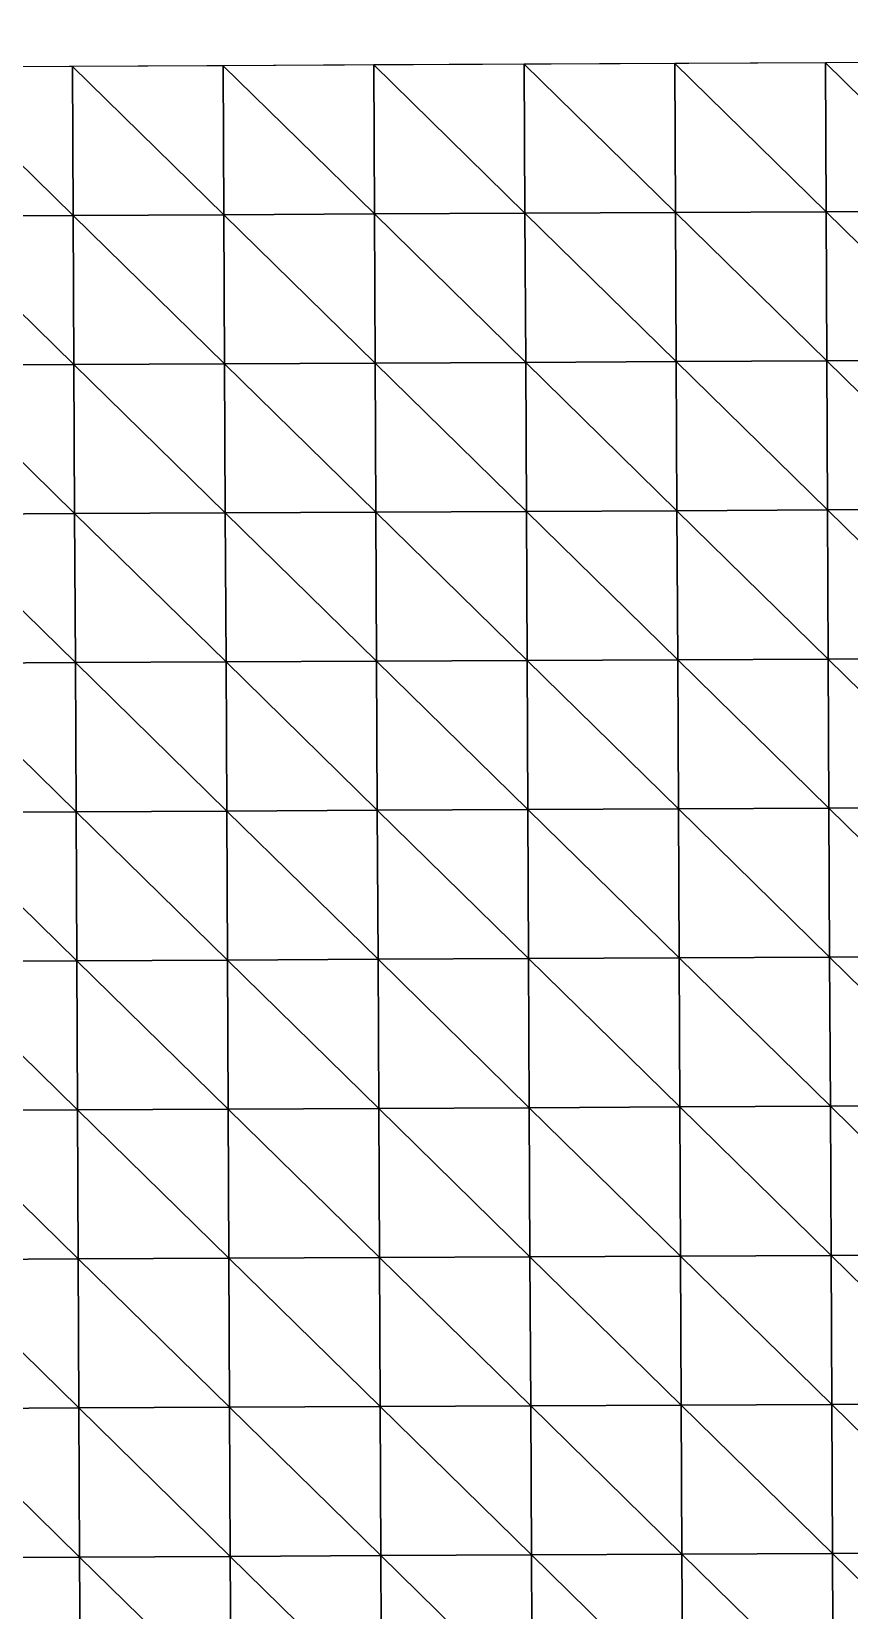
# Model space of a CAD drawing. Extents: x -372 to 678, y -263 to 741.
# Drawn here: x -237.1 to -168.8, y 131.2 to 262.9 of the extents above; entities that cross this region are included whole.
import ezdxf

# ---------------------------------------------------------------- set-up
doc = ezdxf.new("R2010")
doc.units = 0
doc.header["$LTSCALE"] = 0.0254
doc.layers.get('0').update_dxf_attribs({"linetype": 'CONTINUOUS'})
doc.layers.add('LOCATION_SNAPSHOT', color=144, linetype='CONTINUOUS')
doc.layers.add('LOCATION_TERRAIN', color=36, linetype='CONTINUOUS')

# ---------------------------------------------------------------- blocks, each defined once
blk = doc.blocks.new('LOCATION_SNAPSHOT')
at = {"color": 8}
mesh = blk.add_polyface(dxfattribs=at)
corners = [(-369.31, -262.94), (369.31, 262.95), (-371.82, 259.38), (371.82, -259.38)]
mesh.append_faces([[corners[k] for k in face] for face in [(0, 1, 2), (1, 0, 3)]], dxfattribs={"vtx0": -1, "color": 8})
blk = doc.blocks.new('LOCATION_TERRAIN')
at = {"color": 8}
mesh = blk.add_polyface(dxfattribs=at)
corners = [(-233.59, 247.61, -1.07), (-233.64, 260.04, -0.46), (-246.21, 259.98, -0.14)]
mesh.append_faces([[corners[k] for k in face] for face in [(0, 1, 2)]], dxfattribs={"color": 8})
mesh = blk.add_polyface(dxfattribs=at)
corners = [(-233.59, 247.61, -1.07), (-246.21, 259.98, -0.14), (-246.15, 247.55, -0.74)]
mesh.append_faces([[corners[k] for k in face] for face in [(0, 1, 2)]], dxfattribs={"color": 8})
mesh = blk.add_polyface(dxfattribs=at)
corners = [(-221.02, 247.67, -1.4), (-221.08, 260.1, -0.78), (-233.64, 260.04, -0.46)]
mesh.append_faces([[corners[k] for k in face] for face in [(0, 1, 2)]], dxfattribs={"color": 8})
mesh = blk.add_polyface(dxfattribs=at)
corners = [(-221.02, 247.67, -1.4), (-233.64, 260.04, -0.46), (-233.59, 247.61, -1.07)]
mesh.append_faces([[corners[k] for k in face] for face in [(0, 1, 2)]], dxfattribs={"color": 8})
mesh = blk.add_polyface(dxfattribs=at)
corners = [(-208.46, 247.73, -2.06), (-208.52, 260.16, -1.43), (-221.08, 260.1, -0.78)]
mesh.append_faces([[corners[k] for k in face] for face in [(0, 1, 2)]], dxfattribs={"color": 8})
mesh = blk.add_polyface(dxfattribs=at)
corners = [(-208.46, 247.73, -2.06), (-221.08, 260.1, -0.78), (-221.02, 247.67, -1.4)]
mesh.append_faces([[corners[k] for k in face] for face in [(0, 1, 2)]], dxfattribs={"color": 8})
mesh = blk.add_polyface(dxfattribs=at)
corners = [(-195.9, 247.79, -3.05), (-195.96, 260.22, -2.41), (-208.52, 260.16, -1.43)]
mesh.append_faces([[corners[k] for k in face] for face in [(0, 1, 2)]], dxfattribs={"color": 8})
mesh = blk.add_polyface(dxfattribs=at)
corners = [(-195.9, 247.79, -3.05), (-208.52, 260.16, -1.43), (-208.46, 247.73, -2.06)]
mesh.append_faces([[corners[k] for k in face] for face in [(0, 1, 2)]], dxfattribs={"color": 8})
mesh = blk.add_polyface(dxfattribs=at)
corners = [(-183.34, 247.85, -4.04), (-183.4, 260.28, -3.39), (-195.96, 260.22, -2.41)]
mesh.append_faces([[corners[k] for k in face] for face in [(0, 1, 2)]], dxfattribs={"color": 8})
mesh = blk.add_polyface(dxfattribs=at)
corners = [(-183.34, 247.85, -4.04), (-195.96, 260.22, -2.41), (-195.9, 247.79, -3.05)]
mesh.append_faces([[corners[k] for k in face] for face in [(0, 1, 2)]], dxfattribs={"color": 8})
mesh = blk.add_polyface(dxfattribs=at)
corners = [(-170.78, 247.91, -4.67), (-170.84, 260.34, -4.07), (-183.4, 260.28, -3.39)]
mesh.append_faces([[corners[k] for k in face] for face in [(0, 1, 2)]], dxfattribs={"color": 8})
mesh = blk.add_polyface(dxfattribs=at)
corners = [(-170.78, 247.91, -4.67), (-183.4, 260.28, -3.39), (-183.34, 247.85, -4.04)]
mesh.append_faces([[corners[k] for k in face] for face in [(0, 1, 2)]], dxfattribs={"color": 8})
mesh = blk.add_polyface(dxfattribs=at)
corners = [(-158.22, 247.97, -4.91), (-158.28, 260.4, -4.42), (-170.84, 260.34, -4.07)]
mesh.append_faces([[corners[k] for k in face] for face in [(0, 1, 2)]], dxfattribs={"color": 8})
mesh = blk.add_polyface(dxfattribs=at)
corners = [(-158.22, 247.97, -4.91), (-170.84, 260.34, -4.07), (-170.78, 247.91, -4.67)]
mesh.append_faces([[corners[k] for k in face] for face in [(0, 1, 2)]], dxfattribs={"color": 8})
mesh = blk.add_polyface(dxfattribs=at)
corners = [(-220.96, 235.23, -2.06), (-221.02, 247.67, -1.4), (-233.59, 247.61, -1.07)]
mesh.append_faces([[corners[k] for k in face] for face in [(0, 1, 2)]], dxfattribs={"color": 8})
mesh = blk.add_polyface(dxfattribs=at)
corners = [(-208.4, 235.29, -2.72), (-208.46, 247.73, -2.06), (-221.02, 247.67, -1.4)]
mesh.append_faces([[corners[k] for k in face] for face in [(0, 1, 2)]], dxfattribs={"color": 8})
mesh = blk.add_polyface(dxfattribs=at)
corners = [(-208.4, 235.29, -2.72), (-221.02, 247.67, -1.4), (-220.96, 235.23, -2.06)]
mesh.append_faces([[corners[k] for k in face] for face in [(0, 1, 2)]], dxfattribs={"color": 8})
mesh = blk.add_polyface(dxfattribs=at)
corners = [(-195.84, 235.35, -3.71), (-195.9, 247.79, -3.05), (-208.46, 247.73, -2.06)]
mesh.append_faces([[corners[k] for k in face] for face in [(0, 1, 2)]], dxfattribs={"color": 8})
mesh = blk.add_polyface(dxfattribs=at)
corners = [(-195.84, 235.35, -3.71), (-208.46, 247.73, -2.06), (-208.4, 235.29, -2.72)]
mesh.append_faces([[corners[k] for k in face] for face in [(0, 1, 2)]], dxfattribs={"color": 8})
mesh = blk.add_polyface(dxfattribs=at)
corners = [(-183.28, 235.41, -4.7), (-183.34, 247.85, -4.04), (-195.9, 247.79, -3.05)]
mesh.append_faces([[corners[k] for k in face] for face in [(0, 1, 2)]], dxfattribs={"color": 8})
mesh = blk.add_polyface(dxfattribs=at)
corners = [(-183.28, 235.41, -4.7), (-195.9, 247.79, -3.05), (-195.84, 235.35, -3.71)]
mesh.append_faces([[corners[k] for k in face] for face in [(0, 1, 2)]], dxfattribs={"color": 8})
mesh = blk.add_polyface(dxfattribs=at)
corners = [(-170.72, 235.47, -5.28), (-170.78, 247.91, -4.67), (-183.34, 247.85, -4.04)]
mesh.append_faces([[corners[k] for k in face] for face in [(0, 1, 2)]], dxfattribs={"color": 8})
mesh = blk.add_polyface(dxfattribs=at)
corners = [(-170.72, 235.47, -5.28), (-183.34, 247.85, -4.04), (-183.28, 235.41, -4.7)]
mesh.append_faces([[corners[k] for k in face] for face in [(0, 1, 2)]], dxfattribs={"color": 8})
mesh = blk.add_polyface(dxfattribs=at)
corners = [(-158.16, 235.53, -5.4), (-158.22, 247.97, -4.91), (-170.78, 247.91, -4.67)]
mesh.append_faces([[corners[k] for k in face] for face in [(0, 1, 2)]], dxfattribs={"color": 8})
mesh = blk.add_polyface(dxfattribs=at)
corners = [(-158.16, 235.53, -5.4), (-170.78, 247.91, -4.67), (-170.72, 235.47, -5.28)]
mesh.append_faces([[corners[k] for k in face] for face in [(0, 1, 2)]], dxfattribs={"color": 8})
mesh = blk.add_polyface(dxfattribs=at)
corners = [(-233.53, 235.17, -1.73), (-233.59, 247.61, -1.07), (-246.15, 247.55, -0.74)]
mesh.append_faces([[corners[k] for k in face] for face in [(0, 1, 2)]], dxfattribs={"color": 8})
mesh = blk.add_polyface(dxfattribs=at)
corners = [(-233.53, 235.17, -1.73), (-246.15, 247.55, -0.74), (-246.09, 235.11, -1.4)]
mesh.append_faces([[corners[k] for k in face] for face in [(0, 1, 2)]], dxfattribs={"color": 8})
mesh = blk.add_polyface(dxfattribs=at)
corners = [(-220.96, 235.23, -2.06), (-233.59, 247.61, -1.07), (-233.53, 235.17, -1.73)]
mesh.append_faces([[corners[k] for k in face] for face in [(0, 1, 2)]], dxfattribs={"color": 8})
mesh = blk.add_polyface(dxfattribs=at)
corners = [(-233.47, 222.73, -2.39), (-233.53, 235.17, -1.73), (-246.09, 235.11, -1.4)]
mesh.append_faces([[corners[k] for k in face] for face in [(0, 1, 2)]], dxfattribs={"color": 8})
mesh = blk.add_polyface(dxfattribs=at)
corners = [(-233.47, 222.73, -2.39), (-246.09, 235.11, -1.4), (-246.03, 222.67, -2.06)]
mesh.append_faces([[corners[k] for k in face] for face in [(0, 1, 2)]], dxfattribs={"color": 8})
mesh = blk.add_polyface(dxfattribs=at)
corners = [(-220.9, 222.79, -2.72), (-220.96, 235.23, -2.06), (-233.53, 235.17, -1.73)]
mesh.append_faces([[corners[k] for k in face] for face in [(0, 1, 2)]], dxfattribs={"color": 8})
mesh = blk.add_polyface(dxfattribs=at)
corners = [(-220.9, 222.79, -2.72), (-233.53, 235.17, -1.73), (-233.47, 222.73, -2.39)]
mesh.append_faces([[corners[k] for k in face] for face in [(0, 1, 2)]], dxfattribs={"color": 8})
mesh = blk.add_polyface(dxfattribs=at)
corners = [(-208.34, 222.85, -3.38), (-208.4, 235.29, -2.72), (-220.96, 235.23, -2.06)]
mesh.append_faces([[corners[k] for k in face] for face in [(0, 1, 2)]], dxfattribs={"color": 8})
mesh = blk.add_polyface(dxfattribs=at)
corners = [(-208.34, 222.85, -3.38), (-220.96, 235.23, -2.06), (-220.9, 222.79, -2.72)]
mesh.append_faces([[corners[k] for k in face] for face in [(0, 1, 2)]], dxfattribs={"color": 8})
mesh = blk.add_polyface(dxfattribs=at)
corners = [(-195.78, 222.91, -4.37), (-195.84, 235.35, -3.71), (-208.4, 235.29, -2.72)]
mesh.append_faces([[corners[k] for k in face] for face in [(0, 1, 2)]], dxfattribs={"color": 8})
mesh = blk.add_polyface(dxfattribs=at)
corners = [(-195.78, 222.91, -4.37), (-208.4, 235.29, -2.72), (-208.34, 222.85, -3.38)]
mesh.append_faces([[corners[k] for k in face] for face in [(0, 1, 2)]], dxfattribs={"color": 8})
mesh = blk.add_polyface(dxfattribs=at)
corners = [(-183.22, 222.97, -5.36), (-183.28, 235.41, -4.7), (-195.84, 235.35, -3.71)]
mesh.append_faces([[corners[k] for k in face] for face in [(0, 1, 2)]], dxfattribs={"color": 8})
mesh = blk.add_polyface(dxfattribs=at)
corners = [(-183.22, 222.97, -5.36), (-195.84, 235.35, -3.71), (-195.78, 222.91, -4.37)]
mesh.append_faces([[corners[k] for k in face] for face in [(0, 1, 2)]], dxfattribs={"color": 8})
mesh = blk.add_polyface(dxfattribs=at)
corners = [(-170.66, 223.04, -5.89), (-170.72, 235.47, -5.28), (-183.28, 235.41, -4.7)]
mesh.append_faces([[corners[k] for k in face] for face in [(0, 1, 2)]], dxfattribs={"color": 8})
mesh = blk.add_polyface(dxfattribs=at)
corners = [(-170.66, 223.04, -5.89), (-183.28, 235.41, -4.7), (-183.22, 222.97, -5.36)]
mesh.append_faces([[corners[k] for k in face] for face in [(0, 1, 2)]], dxfattribs={"color": 8})
mesh = blk.add_polyface(dxfattribs=at)
corners = [(-158.1, 223.1, -5.9), (-158.16, 235.53, -5.4), (-170.72, 235.47, -5.28)]
mesh.append_faces([[corners[k] for k in face] for face in [(0, 1, 2)]], dxfattribs={"color": 8})
mesh = blk.add_polyface(dxfattribs=at)
corners = [(-158.1, 223.1, -5.9), (-170.72, 235.47, -5.28), (-170.66, 223.04, -5.89)]
mesh.append_faces([[corners[k] for k in face] for face in [(0, 1, 2)]], dxfattribs={"color": 8})
mesh = blk.add_polyface(dxfattribs=at)
corners = [(-233.41, 210.3, -3.47), (-233.47, 222.73, -2.39), (-246.03, 222.67, -2.06)]
mesh.append_faces([[corners[k] for k in face] for face in [(0, 1, 2)]], dxfattribs={"color": 8})
mesh = blk.add_polyface(dxfattribs=at)
corners = [(-233.41, 210.3, -3.47), (-246.03, 222.67, -2.06), (-245.97, 210.24, -3.23)]
mesh.append_faces([[corners[k] for k in face] for face in [(0, 1, 2)]], dxfattribs={"color": 8})
mesh = blk.add_polyface(dxfattribs=at)
corners = [(-220.84, 210.36, -3.71), (-220.9, 222.79, -2.72), (-233.47, 222.73, -2.39)]
mesh.append_faces([[corners[k] for k in face] for face in [(0, 1, 2)]], dxfattribs={"color": 8})
mesh = blk.add_polyface(dxfattribs=at)
corners = [(-220.84, 210.36, -3.71), (-233.47, 222.73, -2.39), (-233.41, 210.3, -3.47)]
mesh.append_faces([[corners[k] for k in face] for face in [(0, 1, 2)]], dxfattribs={"color": 8})
mesh = blk.add_polyface(dxfattribs=at)
corners = [(-208.28, 210.42, -4.13), (-208.34, 222.85, -3.38), (-220.9, 222.79, -2.72)]
mesh.append_faces([[corners[k] for k in face] for face in [(0, 1, 2)]], dxfattribs={"color": 8})
mesh = blk.add_polyface(dxfattribs=at)
corners = [(-208.28, 210.42, -4.13), (-220.9, 222.79, -2.72), (-220.84, 210.36, -3.71)]
mesh.append_faces([[corners[k] for k in face] for face in [(0, 1, 2)]], dxfattribs={"color": 8})
mesh = blk.add_polyface(dxfattribs=at)
corners = [(-195.72, 210.48, -4.74), (-195.78, 222.91, -4.37), (-208.34, 222.85, -3.38)]
mesh.append_faces([[corners[k] for k in face] for face in [(0, 1, 2)]], dxfattribs={"color": 8})
mesh = blk.add_polyface(dxfattribs=at)
corners = [(-195.72, 210.48, -4.74), (-208.34, 222.85, -3.38), (-208.28, 210.42, -4.13)]
mesh.append_faces([[corners[k] for k in face] for face in [(0, 1, 2)]], dxfattribs={"color": 8})
mesh = blk.add_polyface(dxfattribs=at)
corners = [(-183.16, 210.54, -5.36), (-183.22, 222.97, -5.36), (-195.78, 222.91, -4.37)]
mesh.append_faces([[corners[k] for k in face] for face in [(0, 1, 2)]], dxfattribs={"color": 8})
mesh = blk.add_polyface(dxfattribs=at)
corners = [(-183.16, 210.54, -5.36), (-195.78, 222.91, -4.37), (-195.72, 210.48, -4.74)]
mesh.append_faces([[corners[k] for k in face] for face in [(0, 1, 2)]], dxfattribs={"color": 8})
mesh = blk.add_polyface(dxfattribs=at)
corners = [(-170.6, 210.6, -5.69), (-170.66, 223.04, -5.89), (-183.22, 222.97, -5.36)]
mesh.append_faces([[corners[k] for k in face] for face in [(0, 1, 2)]], dxfattribs={"color": 8})
mesh = blk.add_polyface(dxfattribs=at)
corners = [(-170.6, 210.6, -5.69), (-183.22, 222.97, -5.36), (-183.16, 210.54, -5.36)]
mesh.append_faces([[corners[k] for k in face] for face in [(0, 1, 2)]], dxfattribs={"color": 8})
mesh = blk.add_polyface(dxfattribs=at)
corners = [(-158.04, 210.66, -5.69), (-158.1, 223.1, -5.9), (-170.66, 223.04, -5.89)]
mesh.append_faces([[corners[k] for k in face] for face in [(0, 1, 2)]], dxfattribs={"color": 8})
mesh = blk.add_polyface(dxfattribs=at)
corners = [(-158.04, 210.66, -5.69), (-170.66, 223.04, -5.89), (-170.6, 210.6, -5.69)]
mesh.append_faces([[corners[k] for k in face] for face in [(0, 1, 2)]], dxfattribs={"color": 8})
mesh = blk.add_polyface(dxfattribs=at)
corners = [(-233.35, 197.86, -4.62), (-233.41, 210.3, -3.47), (-245.97, 210.24, -3.23)]
mesh.append_faces([[corners[k] for k in face] for face in [(0, 1, 2)]], dxfattribs={"color": 8})
mesh = blk.add_polyface(dxfattribs=at)
corners = [(-233.35, 197.86, -4.62), (-245.97, 210.24, -3.23), (-245.91, 197.8, -4.49)]
mesh.append_faces([[corners[k] for k in face] for face in [(0, 1, 2)]], dxfattribs={"color": 8})
mesh = blk.add_polyface(dxfattribs=at)
corners = [(-220.78, 197.92, -4.75), (-220.84, 210.36, -3.71), (-233.41, 210.3, -3.47)]
mesh.append_faces([[corners[k] for k in face] for face in [(0, 1, 2)]], dxfattribs={"color": 8})
mesh = blk.add_polyface(dxfattribs=at)
corners = [(-220.78, 197.92, -4.75), (-233.41, 210.3, -3.47), (-233.35, 197.86, -4.62)]
mesh.append_faces([[corners[k] for k in face] for face in [(0, 1, 2)]], dxfattribs={"color": 8})
mesh = blk.add_polyface(dxfattribs=at)
corners = [(-208.22, 197.98, -4.9), (-208.28, 210.42, -4.13), (-220.84, 210.36, -3.71)]
mesh.append_faces([[corners[k] for k in face] for face in [(0, 1, 2)]], dxfattribs={"color": 8})
mesh = blk.add_polyface(dxfattribs=at)
corners = [(-208.22, 197.98, -4.9), (-220.84, 210.36, -3.71), (-220.78, 197.92, -4.75)]
mesh.append_faces([[corners[k] for k in face] for face in [(0, 1, 2)]], dxfattribs={"color": 8})
mesh = blk.add_polyface(dxfattribs=at)
corners = [(-195.66, 198.04, -5.08), (-195.72, 210.48, -4.74), (-208.28, 210.42, -4.13)]
mesh.append_faces([[corners[k] for k in face] for face in [(0, 1, 2)]], dxfattribs={"color": 8})
mesh = blk.add_polyface(dxfattribs=at)
corners = [(-195.66, 198.04, -5.08), (-208.28, 210.42, -4.13), (-208.22, 197.98, -4.9)]
mesh.append_faces([[corners[k] for k in face] for face in [(0, 1, 2)]], dxfattribs={"color": 8})
mesh = blk.add_polyface(dxfattribs=at)
corners = [(-183.1, 198.1, -5.26), (-183.16, 210.54, -5.36), (-195.72, 210.48, -4.74)]
mesh.append_faces([[corners[k] for k in face] for face in [(0, 1, 2)]], dxfattribs={"color": 8})
mesh = blk.add_polyface(dxfattribs=at)
corners = [(-183.1, 198.1, -5.26), (-195.72, 210.48, -4.74), (-195.66, 198.04, -5.08)]
mesh.append_faces([[corners[k] for k in face] for face in [(0, 1, 2)]], dxfattribs={"color": 8})
mesh = blk.add_polyface(dxfattribs=at)
corners = [(-170.54, 198.16, -5.36), (-170.6, 210.6, -5.69), (-183.16, 210.54, -5.36)]
mesh.append_faces([[corners[k] for k in face] for face in [(0, 1, 2)]], dxfattribs={"color": 8})
mesh = blk.add_polyface(dxfattribs=at)
corners = [(-170.54, 198.16, -5.36), (-183.16, 210.54, -5.36), (-183.1, 198.1, -5.26)]
mesh.append_faces([[corners[k] for k in face] for face in [(0, 1, 2)]], dxfattribs={"color": 8})
mesh = blk.add_polyface(dxfattribs=at)
corners = [(-157.98, 198.22, -5.36), (-158.04, 210.66, -5.69), (-170.6, 210.6, -5.69)]
mesh.append_faces([[corners[k] for k in face] for face in [(0, 1, 2)]], dxfattribs={"color": 8})
mesh = blk.add_polyface(dxfattribs=at)
corners = [(-157.98, 198.22, -5.36), (-170.6, 210.6, -5.69), (-170.54, 198.16, -5.36)]
mesh.append_faces([[corners[k] for k in face] for face in [(0, 1, 2)]], dxfattribs={"color": 8})
mesh = blk.add_polyface(dxfattribs=at)
corners = [(-233.29, 185.42, -5.77), (-233.35, 197.86, -4.62), (-245.91, 197.8, -4.49)]
mesh.append_faces([[corners[k] for k in face] for face in [(0, 1, 2)]], dxfattribs={"color": 8})
mesh = blk.add_polyface(dxfattribs=at)
corners = [(-233.29, 185.42, -5.77), (-245.91, 197.8, -4.49), (-245.85, 185.36, -5.75)]
mesh.append_faces([[corners[k] for k in face] for face in [(0, 1, 2)]], dxfattribs={"color": 8})
mesh = blk.add_polyface(dxfattribs=at)
corners = [(-220.72, 185.48, -5.79), (-220.78, 197.92, -4.75), (-233.35, 197.86, -4.62)]
mesh.append_faces([[corners[k] for k in face] for face in [(0, 1, 2)]], dxfattribs={"color": 8})
mesh = blk.add_polyface(dxfattribs=at)
corners = [(-220.72, 185.48, -5.79), (-233.35, 197.86, -4.62), (-233.29, 185.42, -5.77)]
mesh.append_faces([[corners[k] for k in face] for face in [(0, 1, 2)]], dxfattribs={"color": 8})
mesh = blk.add_polyface(dxfattribs=at)
corners = [(-208.16, 185.55, -5.67), (-208.22, 197.98, -4.9), (-220.78, 197.92, -4.75)]
mesh.append_faces([[corners[k] for k in face] for face in [(0, 1, 2)]], dxfattribs={"color": 8})
mesh = blk.add_polyface(dxfattribs=at)
corners = [(-208.16, 185.55, -5.67), (-220.78, 197.92, -4.75), (-220.72, 185.48, -5.79)]
mesh.append_faces([[corners[k] for k in face] for face in [(0, 1, 2)]], dxfattribs={"color": 8})
mesh = blk.add_polyface(dxfattribs=at)
corners = [(-195.6, 185.61, -5.42), (-195.66, 198.04, -5.08), (-208.22, 197.98, -4.9)]
mesh.append_faces([[corners[k] for k in face] for face in [(0, 1, 2)]], dxfattribs={"color": 8})
mesh = blk.add_polyface(dxfattribs=at)
corners = [(-195.6, 185.61, -5.42), (-208.22, 197.98, -4.9), (-208.16, 185.55, -5.67)]
mesh.append_faces([[corners[k] for k in face] for face in [(0, 1, 2)]], dxfattribs={"color": 8})
mesh = blk.add_polyface(dxfattribs=at)
corners = [(-183.04, 185.67, -5.16), (-183.1, 198.1, -5.26), (-195.66, 198.04, -5.08)]
mesh.append_faces([[corners[k] for k in face] for face in [(0, 1, 2)]], dxfattribs={"color": 8})
mesh = blk.add_polyface(dxfattribs=at)
corners = [(-183.04, 185.67, -5.16), (-195.66, 198.04, -5.08), (-195.6, 185.61, -5.42)]
mesh.append_faces([[corners[k] for k in face] for face in [(0, 1, 2)]], dxfattribs={"color": 8})
mesh = blk.add_polyface(dxfattribs=at)
corners = [(-170.48, 185.73, -5.03), (-170.54, 198.16, -5.36), (-183.1, 198.1, -5.26)]
mesh.append_faces([[corners[k] for k in face] for face in [(0, 1, 2)]], dxfattribs={"color": 8})
mesh = blk.add_polyface(dxfattribs=at)
corners = [(-170.48, 185.73, -5.03), (-183.1, 198.1, -5.26), (-183.04, 185.67, -5.16)]
mesh.append_faces([[corners[k] for k in face] for face in [(0, 1, 2)]], dxfattribs={"color": 8})
mesh = blk.add_polyface(dxfattribs=at)
corners = [(-157.92, 185.79, -5.03), (-157.98, 198.22, -5.36), (-170.54, 198.16, -5.36)]
mesh.append_faces([[corners[k] for k in face] for face in [(0, 1, 2)]], dxfattribs={"color": 8})
mesh = blk.add_polyface(dxfattribs=at)
corners = [(-157.92, 185.79, -5.03), (-170.54, 198.16, -5.36), (-170.48, 185.73, -5.03)]
mesh.append_faces([[corners[k] for k in face] for face in [(0, 1, 2)]], dxfattribs={"color": 8})
mesh = blk.add_polyface(dxfattribs=at)
corners = [(-170.42, 173.29, -4.51), (-170.48, 185.73, -5.03), (-183.04, 185.67, -5.16)]
mesh.append_faces([[corners[k] for k in face] for face in [(0, 1, 2)]], dxfattribs={"color": 8})
mesh = blk.add_polyface(dxfattribs=at)
corners = [(-157.86, 173.35, -4.69), (-157.92, 185.79, -5.03), (-170.48, 185.73, -5.03)]
mesh.append_faces([[corners[k] for k in face] for face in [(0, 1, 2)]], dxfattribs={"color": 8})
mesh = blk.add_polyface(dxfattribs=at)
corners = [(-157.86, 173.35, -4.69), (-170.48, 185.73, -5.03), (-170.42, 173.29, -4.51)]
mesh.append_faces([[corners[k] for k in face] for face in [(0, 1, 2)]], dxfattribs={"color": 8})
mesh = blk.add_polyface(dxfattribs=at)
corners = [(-233.23, 172.99, -5.97), (-233.29, 185.42, -5.77), (-245.85, 185.36, -5.75)]
mesh.append_faces([[corners[k] for k in face] for face in [(0, 1, 2)]], dxfattribs={"color": 8})
mesh = blk.add_polyface(dxfattribs=at)
corners = [(-233.23, 172.99, -5.97), (-245.85, 185.36, -5.75), (-245.79, 172.93, -5.97)]
mesh.append_faces([[corners[k] for k in face] for face in [(0, 1, 2)]], dxfattribs={"color": 8})
mesh = blk.add_polyface(dxfattribs=at)
corners = [(-220.66, 173.05, -5.97), (-220.72, 185.48, -5.79), (-233.29, 185.42, -5.77)]
mesh.append_faces([[corners[k] for k in face] for face in [(0, 1, 2)]], dxfattribs={"color": 8})
mesh = blk.add_polyface(dxfattribs=at)
corners = [(-220.66, 173.05, -5.97), (-233.29, 185.42, -5.77), (-233.23, 172.99, -5.97)]
mesh.append_faces([[corners[k] for k in face] for face in [(0, 1, 2)]], dxfattribs={"color": 8})
mesh = blk.add_polyface(dxfattribs=at)
corners = [(-208.1, 173.11, -5.72), (-208.16, 185.55, -5.67), (-220.72, 185.48, -5.79)]
mesh.append_faces([[corners[k] for k in face] for face in [(0, 1, 2)]], dxfattribs={"color": 8})
mesh = blk.add_polyface(dxfattribs=at)
corners = [(-208.1, 173.11, -5.72), (-220.72, 185.48, -5.79), (-220.66, 173.05, -5.97)]
mesh.append_faces([[corners[k] for k in face] for face in [(0, 1, 2)]], dxfattribs={"color": 8})
mesh = blk.add_polyface(dxfattribs=at)
corners = [(-195.54, 173.17, -5.21), (-195.6, 185.61, -5.42), (-208.16, 185.55, -5.67)]
mesh.append_faces([[corners[k] for k in face] for face in [(0, 1, 2)]], dxfattribs={"color": 8})
mesh = blk.add_polyface(dxfattribs=at)
corners = [(-195.54, 173.17, -5.21), (-208.16, 185.55, -5.67), (-208.1, 173.11, -5.72)]
mesh.append_faces([[corners[k] for k in face] for face in [(0, 1, 2)]], dxfattribs={"color": 8})
mesh = blk.add_polyface(dxfattribs=at)
corners = [(-182.98, 173.23, -4.7), (-183.04, 185.67, -5.16), (-195.6, 185.61, -5.42)]
mesh.append_faces([[corners[k] for k in face] for face in [(0, 1, 2)]], dxfattribs={"color": 8})
mesh = blk.add_polyface(dxfattribs=at)
corners = [(-182.98, 173.23, -4.7), (-195.6, 185.61, -5.42), (-195.54, 173.17, -5.21)]
mesh.append_faces([[corners[k] for k in face] for face in [(0, 1, 2)]], dxfattribs={"color": 8})
mesh = blk.add_polyface(dxfattribs=at)
corners = [(-170.42, 173.29, -4.51), (-183.04, 185.67, -5.16), (-182.98, 173.23, -4.7)]
mesh.append_faces([[corners[k] for k in face] for face in [(0, 1, 2)]], dxfattribs={"color": 8})
mesh = blk.add_polyface(dxfattribs=at)
corners = [(-233.17, 160.55, -5.97), (-233.23, 172.99, -5.97), (-245.79, 172.93, -5.97)]
mesh.append_faces([[corners[k] for k in face] for face in [(0, 1, 2)]], dxfattribs={"color": 8})
mesh = blk.add_polyface(dxfattribs=at)
corners = [(-233.17, 160.55, -5.97), (-245.79, 172.93, -5.97), (-245.73, 160.49, -5.97)]
mesh.append_faces([[corners[k] for k in face] for face in [(0, 1, 2)]], dxfattribs={"color": 8})
mesh = blk.add_polyface(dxfattribs=at)
corners = [(-220.6, 160.61, -5.97), (-220.66, 173.05, -5.97), (-233.23, 172.99, -5.97)]
mesh.append_faces([[corners[k] for k in face] for face in [(0, 1, 2)]], dxfattribs={"color": 8})
mesh = blk.add_polyface(dxfattribs=at)
corners = [(-220.6, 160.61, -5.97), (-233.23, 172.99, -5.97), (-233.17, 160.55, -5.97)]
mesh.append_faces([[corners[k] for k in face] for face in [(0, 1, 2)]], dxfattribs={"color": 8})
mesh = blk.add_polyface(dxfattribs=at)
corners = [(-208.04, 160.67, -5.61), (-208.1, 173.11, -5.72), (-220.66, 173.05, -5.97)]
mesh.append_faces([[corners[k] for k in face] for face in [(0, 1, 2)]], dxfattribs={"color": 8})
mesh = blk.add_polyface(dxfattribs=at)
corners = [(-208.04, 160.67, -5.61), (-220.66, 173.05, -5.97), (-220.6, 160.61, -5.97)]
mesh.append_faces([[corners[k] for k in face] for face in [(0, 1, 2)]], dxfattribs={"color": 8})
mesh = blk.add_polyface(dxfattribs=at)
corners = [(-195.48, 160.73, -4.88), (-195.54, 173.17, -5.21), (-208.1, 173.11, -5.72)]
mesh.append_faces([[corners[k] for k in face] for face in [(0, 1, 2)]], dxfattribs={"color": 8})
mesh = blk.add_polyface(dxfattribs=at)
corners = [(-195.48, 160.73, -4.88), (-208.1, 173.11, -5.72), (-208.04, 160.67, -5.61)]
mesh.append_faces([[corners[k] for k in face] for face in [(0, 1, 2)]], dxfattribs={"color": 8})
mesh = blk.add_polyface(dxfattribs=at)
corners = [(-182.92, 160.79, -4.16), (-182.98, 173.23, -4.7), (-195.54, 173.17, -5.21)]
mesh.append_faces([[corners[k] for k in face] for face in [(0, 1, 2)]], dxfattribs={"color": 8})
mesh = blk.add_polyface(dxfattribs=at)
corners = [(-182.92, 160.79, -4.16), (-195.54, 173.17, -5.21), (-195.48, 160.73, -4.88)]
mesh.append_faces([[corners[k] for k in face] for face in [(0, 1, 2)]], dxfattribs={"color": 8})
mesh = blk.add_polyface(dxfattribs=at)
corners = [(-170.36, 160.85, -3.96), (-170.42, 173.29, -4.51), (-182.98, 173.23, -4.7)]
mesh.append_faces([[corners[k] for k in face] for face in [(0, 1, 2)]], dxfattribs={"color": 8})
mesh = blk.add_polyface(dxfattribs=at)
corners = [(-170.36, 160.85, -3.96), (-182.98, 173.23, -4.7), (-182.92, 160.79, -4.16)]
mesh.append_faces([[corners[k] for k in face] for face in [(0, 1, 2)]], dxfattribs={"color": 8})
mesh = blk.add_polyface(dxfattribs=at)
corners = [(-157.8, 160.91, -4.35), (-157.86, 173.35, -4.69), (-170.42, 173.29, -4.51)]
mesh.append_faces([[corners[k] for k in face] for face in [(0, 1, 2)]], dxfattribs={"color": 8})
mesh = blk.add_polyface(dxfattribs=at)
corners = [(-157.8, 160.91, -4.35), (-170.42, 173.29, -4.51), (-170.36, 160.85, -3.96)]
mesh.append_faces([[corners[k] for k in face] for face in [(0, 1, 2)]], dxfattribs={"color": 8})
mesh = blk.add_polyface(dxfattribs=at)
corners = [(-195.42, 148.3, -4.56), (-195.48, 160.73, -4.88), (-208.04, 160.67, -5.61)]
mesh.append_faces([[corners[k] for k in face] for face in [(0, 1, 2)]], dxfattribs={"color": 8})
mesh = blk.add_polyface(dxfattribs=at)
corners = [(-182.86, 148.36, -3.61), (-182.92, 160.79, -4.16), (-195.48, 160.73, -4.88)]
mesh.append_faces([[corners[k] for k in face] for face in [(0, 1, 2)]], dxfattribs={"color": 8})
mesh = blk.add_polyface(dxfattribs=at)
corners = [(-182.86, 148.36, -3.61), (-195.48, 160.73, -4.88), (-195.42, 148.3, -4.56)]
mesh.append_faces([[corners[k] for k in face] for face in [(0, 1, 2)]], dxfattribs={"color": 8})
mesh = blk.add_polyface(dxfattribs=at)
corners = [(-170.3, 148.42, -3.4), (-170.36, 160.85, -3.96), (-182.92, 160.79, -4.16)]
mesh.append_faces([[corners[k] for k in face] for face in [(0, 1, 2)]], dxfattribs={"color": 8})
mesh = blk.add_polyface(dxfattribs=at)
corners = [(-170.3, 148.42, -3.4), (-182.92, 160.79, -4.16), (-182.86, 148.36, -3.61)]
mesh.append_faces([[corners[k] for k in face] for face in [(0, 1, 2)]], dxfattribs={"color": 8})
mesh = blk.add_polyface(dxfattribs=at)
corners = [(-157.74, 148.48, -4.01), (-157.8, 160.91, -4.35), (-170.36, 160.85, -3.96)]
mesh.append_faces([[corners[k] for k in face] for face in [(0, 1, 2)]], dxfattribs={"color": 8})
mesh = blk.add_polyface(dxfattribs=at)
corners = [(-157.74, 148.48, -4.01), (-170.36, 160.85, -3.96), (-170.3, 148.42, -3.4)]
mesh.append_faces([[corners[k] for k in face] for face in [(0, 1, 2)]], dxfattribs={"color": 8})
mesh = blk.add_polyface(dxfattribs=at)
corners = [(-233.11, 148.12, -5.97), (-233.17, 160.55, -5.97), (-245.73, 160.49, -5.97)]
mesh.append_faces([[corners[k] for k in face] for face in [(0, 1, 2)]], dxfattribs={"color": 8})
mesh = blk.add_polyface(dxfattribs=at)
corners = [(-233.11, 148.12, -5.97), (-245.73, 160.49, -5.97), (-245.67, 148.06, -5.97)]
mesh.append_faces([[corners[k] for k in face] for face in [(0, 1, 2)]], dxfattribs={"color": 8})
mesh = blk.add_polyface(dxfattribs=at)
corners = [(-220.54, 148.18, -5.97), (-220.6, 160.61, -5.97), (-233.17, 160.55, -5.97)]
mesh.append_faces([[corners[k] for k in face] for face in [(0, 1, 2)]], dxfattribs={"color": 8})
mesh = blk.add_polyface(dxfattribs=at)
corners = [(-220.54, 148.18, -5.97), (-233.17, 160.55, -5.97), (-233.11, 148.12, -5.97)]
mesh.append_faces([[corners[k] for k in face] for face in [(0, 1, 2)]], dxfattribs={"color": 8})
mesh = blk.add_polyface(dxfattribs=at)
corners = [(-207.98, 148.24, -5.5), (-208.04, 160.67, -5.61), (-220.6, 160.61, -5.97)]
mesh.append_faces([[corners[k] for k in face] for face in [(0, 1, 2)]], dxfattribs={"color": 8})
mesh = blk.add_polyface(dxfattribs=at)
corners = [(-207.98, 148.24, -5.5), (-220.6, 160.61, -5.97), (-220.54, 148.18, -5.97)]
mesh.append_faces([[corners[k] for k in face] for face in [(0, 1, 2)]], dxfattribs={"color": 8})
mesh = blk.add_polyface(dxfattribs=at)
corners = [(-195.42, 148.3, -4.56), (-208.04, 160.67, -5.61), (-207.98, 148.24, -5.5)]
mesh.append_faces([[corners[k] for k in face] for face in [(0, 1, 2)]], dxfattribs={"color": 8})
mesh = blk.add_polyface(dxfattribs=at)
corners = [(-233.05, 135.68, -6.1), (-233.11, 148.12, -5.97), (-245.67, 148.06, -5.97)]
mesh.append_faces([[corners[k] for k in face] for face in [(0, 1, 2)]], dxfattribs={"color": 8})
mesh = blk.add_polyface(dxfattribs=at)
corners = [(-233.05, 135.68, -6.1), (-245.67, 148.06, -5.97), (-245.61, 135.62, -5.85)]
mesh.append_faces([[corners[k] for k in face] for face in [(0, 1, 2)]], dxfattribs={"color": 8})
mesh = blk.add_polyface(dxfattribs=at)
corners = [(-220.48, 135.74, -6.36), (-220.54, 148.18, -5.97), (-233.11, 148.12, -5.97)]
mesh.append_faces([[corners[k] for k in face] for face in [(0, 1, 2)]], dxfattribs={"color": 8})
mesh = blk.add_polyface(dxfattribs=at)
corners = [(-220.48, 135.74, -6.36), (-233.11, 148.12, -5.97), (-233.05, 135.68, -6.1)]
mesh.append_faces([[corners[k] for k in face] for face in [(0, 1, 2)]], dxfattribs={"color": 8})
mesh = blk.add_polyface(dxfattribs=at)
corners = [(-207.92, 135.8, -6.08), (-207.98, 148.24, -5.5), (-220.54, 148.18, -5.97)]
mesh.append_faces([[corners[k] for k in face] for face in [(0, 1, 2)]], dxfattribs={"color": 8})
mesh = blk.add_polyface(dxfattribs=at)
corners = [(-207.92, 135.8, -6.08), (-220.54, 148.18, -5.97), (-220.48, 135.74, -6.36)]
mesh.append_faces([[corners[k] for k in face] for face in [(0, 1, 2)]], dxfattribs={"color": 8})
mesh = blk.add_polyface(dxfattribs=at)
corners = [(-195.36, 135.86, -5.26), (-195.42, 148.3, -4.56), (-207.98, 148.24, -5.5)]
mesh.append_faces([[corners[k] for k in face] for face in [(0, 1, 2)]], dxfattribs={"color": 8})
mesh = blk.add_polyface(dxfattribs=at)
corners = [(-195.36, 135.86, -5.26), (-207.98, 148.24, -5.5), (-207.92, 135.8, -6.08)]
mesh.append_faces([[corners[k] for k in face] for face in [(0, 1, 2)]], dxfattribs={"color": 8})
mesh = blk.add_polyface(dxfattribs=at)
corners = [(-182.8, 135.92, -4.44), (-182.86, 148.36, -3.61), (-195.42, 148.3, -4.56)]
mesh.append_faces([[corners[k] for k in face] for face in [(0, 1, 2)]], dxfattribs={"color": 8})
mesh = blk.add_polyface(dxfattribs=at)
corners = [(-182.8, 135.92, -4.44), (-195.42, 148.3, -4.56), (-195.36, 135.86, -5.26)]
mesh.append_faces([[corners[k] for k in face] for face in [(0, 1, 2)]], dxfattribs={"color": 8})
mesh = blk.add_polyface(dxfattribs=at)
corners = [(-170.24, 135.98, -4.23), (-170.3, 148.42, -3.4), (-182.86, 148.36, -3.61)]
mesh.append_faces([[corners[k] for k in face] for face in [(0, 1, 2)]], dxfattribs={"color": 8})
mesh = blk.add_polyface(dxfattribs=at)
corners = [(-170.24, 135.98, -4.23), (-182.86, 148.36, -3.61), (-182.8, 135.92, -4.44)]
mesh.append_faces([[corners[k] for k in face] for face in [(0, 1, 2)]], dxfattribs={"color": 8})
mesh = blk.add_polyface(dxfattribs=at)
corners = [(-157.68, 136.04, -4.72), (-157.74, 148.48, -4.01), (-170.3, 148.42, -3.4)]
mesh.append_faces([[corners[k] for k in face] for face in [(0, 1, 2)]], dxfattribs={"color": 8})
mesh = blk.add_polyface(dxfattribs=at)
corners = [(-157.68, 136.04, -4.72), (-170.3, 148.42, -3.4), (-170.24, 135.98, -4.23)]
mesh.append_faces([[corners[k] for k in face] for face in [(0, 1, 2)]], dxfattribs={"color": 8})
mesh = blk.add_polyface(dxfattribs=at)
corners = [(-232.99, 123.24, -6.27), (-233.05, 135.68, -6.1), (-245.61, 135.62, -5.85)]
mesh.append_faces([[corners[k] for k in face] for face in [(0, 1, 2)]], dxfattribs={"color": 8})
mesh = blk.add_polyface(dxfattribs=at)
corners = [(-220.42, 123.3, -6.85), (-220.48, 135.74, -6.36), (-233.05, 135.68, -6.1)]
mesh.append_faces([[corners[k] for k in face] for face in [(0, 1, 2)]], dxfattribs={"color": 8})
mesh = blk.add_polyface(dxfattribs=at)
corners = [(-220.42, 123.3, -6.85), (-233.05, 135.68, -6.1), (-232.99, 123.24, -6.27)]
mesh.append_faces([[corners[k] for k in face] for face in [(0, 1, 2)]], dxfattribs={"color": 8})
mesh = blk.add_polyface(dxfattribs=at)
corners = [(-207.86, 123.36, -6.84), (-207.92, 135.8, -6.08), (-220.48, 135.74, -6.36)]
mesh.append_faces([[corners[k] for k in face] for face in [(0, 1, 2)]], dxfattribs={"color": 8})
mesh = blk.add_polyface(dxfattribs=at)
corners = [(-207.86, 123.36, -6.84), (-220.48, 135.74, -6.36), (-220.42, 123.3, -6.85)]
mesh.append_faces([[corners[k] for k in face] for face in [(0, 1, 2)]], dxfattribs={"color": 8})
mesh = blk.add_polyface(dxfattribs=at)
corners = [(-195.3, 123.42, -6.24), (-195.36, 135.86, -5.26), (-207.92, 135.8, -6.08)]
mesh.append_faces([[corners[k] for k in face] for face in [(0, 1, 2)]], dxfattribs={"color": 8})
mesh = blk.add_polyface(dxfattribs=at)
corners = [(-195.3, 123.42, -6.24), (-207.92, 135.8, -6.08), (-207.86, 123.36, -6.84)]
mesh.append_faces([[corners[k] for k in face] for face in [(0, 1, 2)]], dxfattribs={"color": 8})
mesh = blk.add_polyface(dxfattribs=at)
corners = [(-182.74, 123.48, -5.64), (-182.8, 135.92, -4.44), (-195.36, 135.86, -5.26)]
mesh.append_faces([[corners[k] for k in face] for face in [(0, 1, 2)]], dxfattribs={"color": 8})
mesh = blk.add_polyface(dxfattribs=at)
corners = [(-182.74, 123.48, -5.64), (-195.36, 135.86, -5.26), (-195.3, 123.42, -6.24)]
mesh.append_faces([[corners[k] for k in face] for face in [(0, 1, 2)]], dxfattribs={"color": 8})
mesh = blk.add_polyface(dxfattribs=at)
corners = [(-170.18, 123.55, -5.44), (-170.24, 135.98, -4.23), (-182.8, 135.92, -4.44)]
mesh.append_faces([[corners[k] for k in face] for face in [(0, 1, 2)]], dxfattribs={"color": 8})
mesh = blk.add_polyface(dxfattribs=at)
corners = [(-170.18, 123.55, -5.44), (-182.8, 135.92, -4.44), (-182.74, 123.48, -5.64)]
mesh.append_faces([[corners[k] for k in face] for face in [(0, 1, 2)]], dxfattribs={"color": 8})
mesh = blk.add_polyface(dxfattribs=at)
corners = [(-157.62, 123.61, -5.72), (-157.68, 136.04, -4.72), (-170.24, 135.98, -4.23)]
mesh.append_faces([[corners[k] for k in face] for face in [(0, 1, 2)]], dxfattribs={"color": 8})
mesh = blk.add_polyface(dxfattribs=at)
corners = [(-157.62, 123.61, -5.72), (-170.24, 135.98, -4.23), (-170.18, 123.55, -5.44)]
mesh.append_faces([[corners[k] for k in face] for face in [(0, 1, 2)]], dxfattribs={"color": 8})
mesh = blk.add_polyface(dxfattribs=at)
corners = [(-232.99, 123.24, -6.27), (-245.61, 135.62, -5.85), (-245.55, 123.18, -5.69)]
mesh.append_faces([[corners[k] for k in face] for face in [(0, 1, 2)]], dxfattribs={"color": 8})

msp = doc.modelspace()

# ---------------------------------------------------------------- block references
at = {"layer": 'LOCATION_SNAPSHOT', "color": 0}
msp.add_blockref('LOCATION_SNAPSHOT', (0, 0), dxfattribs=at)
at = {"layer": 'LOCATION_TERRAIN', "color": 0}
msp.add_blockref('LOCATION_TERRAIN', (0, 0), dxfattribs=at)

doc.saveas('drawing.dxf')
